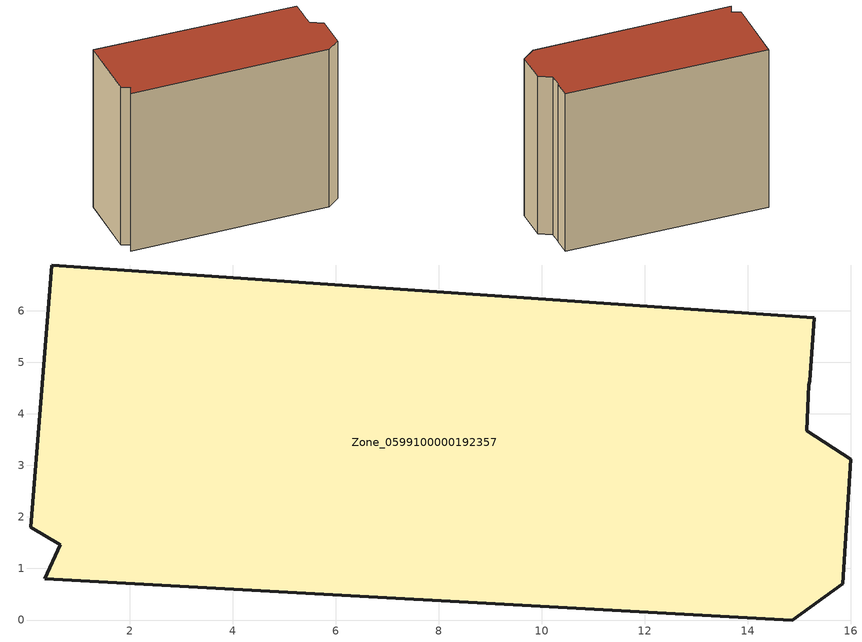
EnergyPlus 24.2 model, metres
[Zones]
Zone_0599100000192357
 floor ground (C_G): 15.18,4.56 15.14,3.67 16,3.12 15.84,0.7 14.86,0 0.35,0.8 0.66,1.46 0.08,1.8 0.49,6.89 15.29,5.87 15.21,4.63 z0
 wall outside (C_F): 14.86,0 15.84,0.7 16,3.12 15.14,3.67 15.18,4.56 15.21,4.63 15.29,5.87 0.49,6.89 0.08,1.8 0.66,1.46 0.35,0.8 14.86,0 z0:12.61
 roof outside (C_R): 15.14,3.67 15.18,4.56 15.21,4.63 15.29,5.87 0.49,6.89 0.08,1.8 0.66,1.46 0.35,0.8 14.86,0 15.84,0.7 16,3.12 z12.61
[BUILDING]
Pand.0599100000192357: North Axis=0; Terrain=City; Loads Convergence Tolerance Value=0.04; Temperature Convergence Tolerance Value=0.4; Solar Distribution=FullExterior; Maximum Number of Warmup Days=25; Minimum Number of Warmup Days=1
[Site:Location]
Rotterdam.The.Hague.AP_ZH_NLD Design_Conditions: Latitude=51.96; Longitude=4.45; Time Zone=1; Elevation=-4.5
[SITE:GROUNDTEMPERATURE:BUILDINGSURFACE]
18, 18, 18, 18, 18, 18, 18, 18, 18, 18, 18, 18
[MATERIAL] Thermal Absorptance=0.9; Solar Absorptance=0.7; Visible Absorptance=0.7
Name | Roughness | Thickness | Conductivity | Density | Specific Heat
G.TI.1946 | MediumSmooth | 0.15 | 1 | 540 | 1210
F.TI.1946 | Rough | 0.3 | 0.857143 | 1920 | 840
R.TI.1946 | MediumRough | 0.2 | 0.1 | 1500 | 1000
[CONSTRUCTION]
C_G: G.TI.1946
C_F: F.TI.1946
C_R: R.TI.1946
[ZONE]
Zone_0599100000192357: Type=1; Multiplier=1; Ceiling Height=Autocalculate; Volume=Autocalculate; Floor Area=autocalculate; Part of Total Floor Area=Yes
[ZONEINFILTRATION:DESIGNFLOWRATE]
Infil_Zone_0599100000192357: Zone or ZoneList or Space or SpaceList=Zone_0599100000192357; Schedule=AlwaysOn; Design Flow Rate Calculation Method=Flow/Area; Flow Rate per Floor Area=0.003; Constant Term Coefficient=1; Temperature Term Coefficient=0; Velocity Term Coefficient=0; Velocity Squared Term Coefficient=0
[HVACTEMPLATE:ZONE:IDEALLOADSAIRSYSTEM]
Zone_0599100000192357: Maximum Heating Supply Air Temperature=50; Minimum Cooling Supply Air Temperature=13; Maximum Heating Supply Air Humidity Ratio=0.0156; Minimum Cooling Supply Air Humidity Ratio=0.0077; Heating Limit=NoLimit; Cooling Limit=NoLimit; Dehumidification Control Type=ConstantSensibleHeatRatio; Cooling Sensible Heat Ratio=0.7; Dehumidification Setpoint=60; Humidification Control Type=None; Humidification Setpoint=30; Outdoor Air Method=None; Outdoor Air Flow Rate per Person=0.00944; Outdoor Air Flow Rate per Zone Floor Area=0; Outdoor Air Flow Rate per Zone=0; Demand Controlled Ventilation Type=None; Outdoor Air Economizer Type=NoEconomizer; Heat Recovery Type=None; Sensible Heat Recovery Effectiveness=0.7; Latent Heat Recovery Effectiveness=0.65
[ZONECONTROL:THERMOSTAT]
ThermostatControl_Zone_0599100000192357: Zone or ZoneList=Zone_0599100000192357; Control Type Schedule=DualSetpointControlType; Control 1=Thermostat_Zone_0599100000192357; Temperature Difference Between Cutout And Setpoint=0
[THERMOSTATSETPOINT:DUALSETPOINT]
Thermostat_Zone_0599100000192357: Heating Setpoint Temperature Schedule=HeatingSetpoint_Zone_0599100000192357; Cooling Setpoint Temperature Schedule=CoolingSetpoint_Zone_0599100000192357
[SCHEDULE:COMPACT]
HeatingSetpoint_Zone_0599100000192357: Through: 12/31, For: AllDays, Until: 24:00, 21
CoolingSetpoint_Zone_0599100000192357: Through: 12/31, For: AllDays, Until: 24:00, 24
DualSetpointControlType: Through: 12/31, For: AllDays, Until: 24:00, 4
AlwaysOn: Through: 12/31, For: AllDays, Until: 24:00, 1
